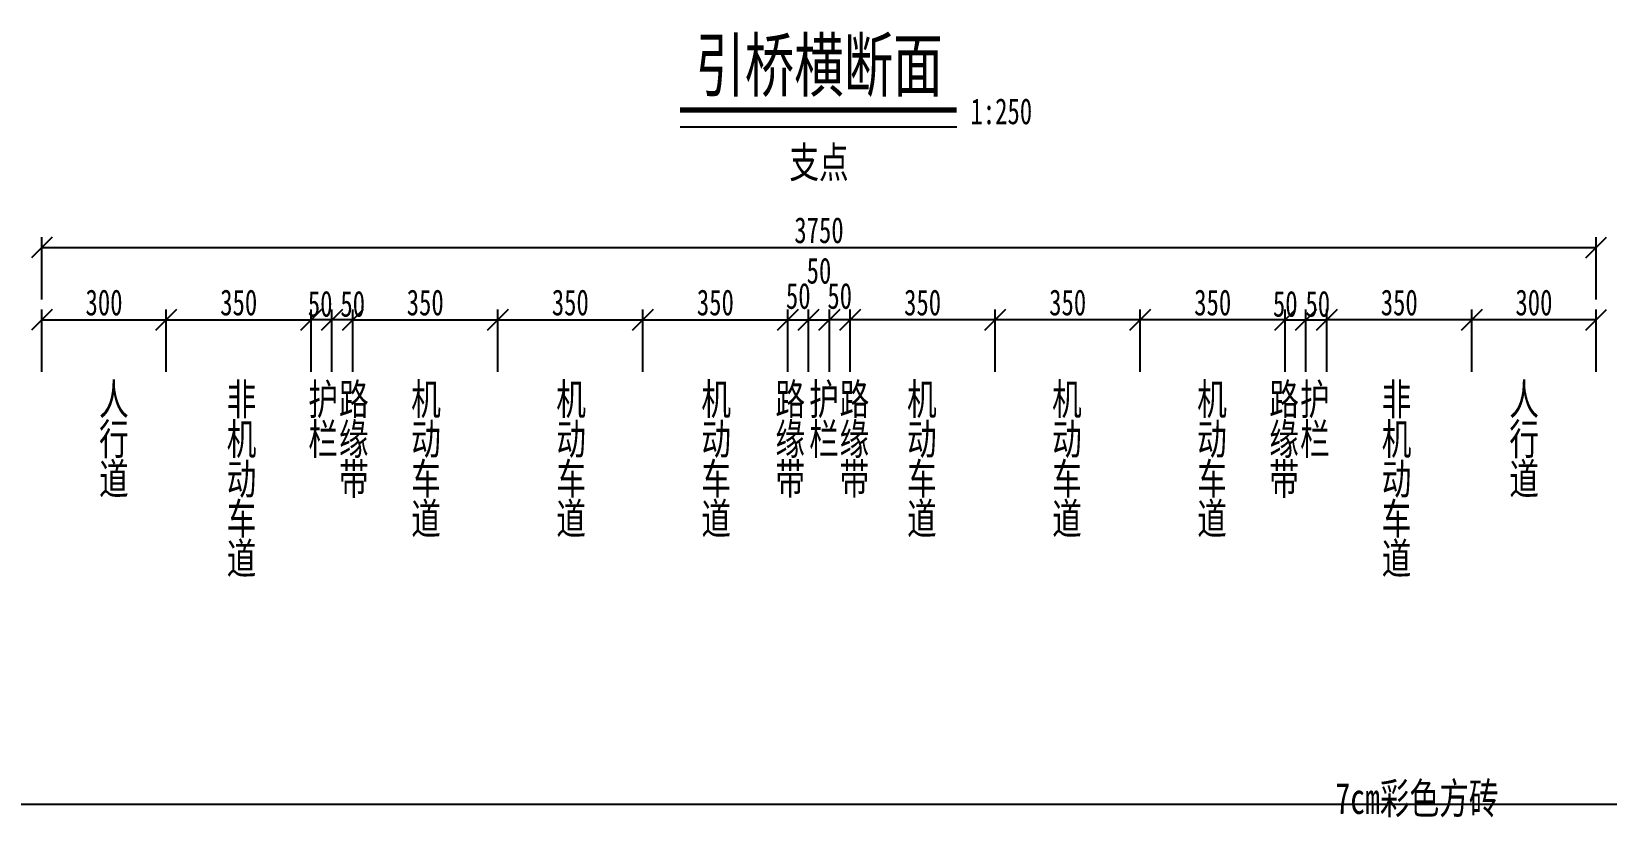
# Model space of a CAD drawing. Extents: x -2611510 to 954358, y -247163 to 181535.
# Drawn here: x 760416 to 798416, y -222324 to -203371 of the extents above; entities that cross this region are included whole.
import ezdxf
from ezdxf.enums import TextEntityAlignment as Align

# ---------------------------------------------------------------- set-up
doc = ezdxf.new("R2010")
doc.units = 0
doc.layers.get('Defpoints').update_dxf_attribs({"color": 8})
doc.layers.add('Dim', color=4, linetype='Continuous')
doc.layers.add('标注', color=3, linetype='Continuous', lineweight=18)
doc.styles.add('fs', font='仿宋_GB2312.TTF', dxfattribs={"width": 0.7})
doc.styles.get("Standard").update_dxf_attribs({"font": '仿宋_GB2312.TTF', "width": 0.7})
doc.dimstyles.new('250-1', dxfattribs={"dimscale": 250, "dimtxt": 2.5, "dimasz": 2, "dimexe": 1, "dimexo": 1, "dimgap": 0, "dimtad": 0, "dimdec": 0, "dimlfac": 0.1, "dimrnd": 0.1, "dimzin": 12, "dimdsep": 46, "dimtxsty": 'Standard', "dimblk": 'OBLIQUE', "dimcen": -1, "dimclrd": 4, "dimclre": 256, "dimclrt": 4, "dimadec": 4, "dimazin": 0, "dimtp": 2, "dimtm": 3, "dimtfac": 0.5, "dimtdec": 0, "dimtmove": 2, "dimatfit": 3, "dimldrblk": 'OBLIQUE', "dimfxl": 5, "dimfxlon": 1, "dimtvp": 0.7, "dimtolj": 1, "dimtzin": 12, "dimarcsym": 0})

# ---------------------------------------------------------------- blocks, each defined once
blk = doc.blocks.new('_Oblique')
at = {"color": 0, "linetype": 'ByBlock', "lineweight": -2}
blk.add_line((-0.5, -0.5), (0.5, 0.5), dxfattribs=at)
blk = doc.blocks.new('*D89')
at = {"layer": 'Defpoints', "color": 0, "transparency": 16777216}
for p in [(787166, -210325), (787166, -212148), (790666, -212148)]:
    blk.add_point(p, dxfattribs=at)
at = {"layer": 'Dim', "lineweight": -2, "transparency": 16777216}
for p, q in [((787166, -211575), (787166, -210075)), ((790666, -211575), (790666, -210075))]:
    blk.add_line(p, q, dxfattribs=at)
at = {"layer": 'Dim', "color": 4, "lineweight": -2, "transparency": 16777216}
blk.add_line((790666, -210325), (787166, -210325), dxfattribs=at)
at = {"layer": 'Dim', "color": 4, "lineweight": -2, "transparency": 16777216, "xscale": 500, "yscale": 500, "zscale": 500, "rotation": 180}
blk.add_blockref('_Oblique', (787166, -210325), dxfattribs=at)
at = {"layer": 'Dim', "color": 4, "lineweight": -2, "transparency": 16777216, "xscale": 500, "yscale": 500, "zscale": 500}
blk.add_blockref('_Oblique', (790666, -210325), dxfattribs=at)
at = {"layer": 'Dim', "color": 4, "transparency": 16777216, "insert": (788916, -209909), "char_height": 625, "attachment_point": 5}
blk.add_mtext('\\A1;350', dxfattribs=at)
blk = doc.blocks.new('*D90')
at = {"layer": 'Defpoints', "color": 0, "transparency": 16777216}
for p in [(783666, -210325), (783666, -212148), (787166, -212148)]:
    blk.add_point(p, dxfattribs=at)
at = {"layer": 'Dim', "lineweight": -2, "transparency": 16777216}
for p, q in [((783666, -211575), (783666, -210075)), ((787166, -211575), (787166, -210075))]:
    blk.add_line(p, q, dxfattribs=at)
at = {"layer": 'Dim', "color": 4, "lineweight": -2, "transparency": 16777216}
blk.add_line((787166, -210325), (783666, -210325), dxfattribs=at)
at = {"layer": 'Dim', "color": 4, "lineweight": -2, "transparency": 16777216, "xscale": 500, "yscale": 500, "zscale": 500, "rotation": 180}
blk.add_blockref('_Oblique', (783666, -210325), dxfattribs=at)
at = {"layer": 'Dim', "color": 4, "lineweight": -2, "transparency": 16777216, "xscale": 500, "yscale": 500, "zscale": 500}
blk.add_blockref('_Oblique', (787166, -210325), dxfattribs=at)
at = {"layer": 'Dim', "color": 4, "transparency": 16777216, "insert": (785416, -209909), "char_height": 625, "attachment_point": 5}
blk.add_mtext('\\A1;350', dxfattribs=at)
blk = doc.blocks.new('*D91')
at = {"layer": 'Defpoints', "color": 0, "transparency": 16777216}
for p in [(767166, -210325), (767166, -211575), (763666, -212148)]:
    blk.add_point(p, dxfattribs=at)
at = {"layer": 'Dim', "lineweight": -2, "transparency": 16777216}
for p, q in [((763666, -211575), (763666, -210075)), ((767166, -211325), (767166, -210075))]:
    blk.add_line(p, q, dxfattribs=at)
at = {"layer": 'Dim', "color": 4, "lineweight": -2, "transparency": 16777216}
blk.add_line((763666, -210325), (767166, -210325), dxfattribs=at)
at = {"layer": 'Dim', "color": 4, "lineweight": -2, "transparency": 16777216, "xscale": 500, "yscale": 500, "zscale": 500, "rotation": 180}
blk.add_blockref('_Oblique', (763666, -210325), dxfattribs=at)
at = {"layer": 'Dim', "color": 4, "lineweight": -2, "transparency": 16777216, "xscale": 500, "yscale": 500, "zscale": 500}
blk.add_blockref('_Oblique', (767166, -210325), dxfattribs=at)
at = {"layer": 'Dim', "color": 4, "transparency": 16777216, "insert": (765416, -209909), "char_height": 625, "attachment_point": 5}
blk.add_mtext('\\A1;350', dxfattribs=at)
blk = doc.blocks.new('*D92')
at = {"layer": 'Defpoints', "color": 0, "transparency": 16777216}
for p in [(771666, -210325), (768166, -212148), (771666, -212148)]:
    blk.add_point(p, dxfattribs=at)
at = {"layer": 'Dim', "lineweight": -2, "transparency": 16777216}
for p, q in [((768166, -211575), (768166, -210075)), ((771666, -211575), (771666, -210075))]:
    blk.add_line(p, q, dxfattribs=at)
at = {"layer": 'Dim', "color": 4, "lineweight": -2, "transparency": 16777216}
blk.add_line((768166, -210325), (771666, -210325), dxfattribs=at)
at = {"layer": 'Dim', "color": 4, "lineweight": -2, "transparency": 16777216, "xscale": 500, "yscale": 500, "zscale": 500, "rotation": 180}
blk.add_blockref('_Oblique', (768166, -210325), dxfattribs=at)
at = {"layer": 'Dim', "color": 4, "lineweight": -2, "transparency": 16777216, "xscale": 500, "yscale": 500, "zscale": 500}
blk.add_blockref('_Oblique', (771666, -210325), dxfattribs=at)
at = {"layer": 'Dim', "color": 4, "transparency": 16777216, "insert": (769916, -209909), "char_height": 625, "attachment_point": 5}
blk.add_mtext('\\A1;350', dxfattribs=at)
blk = doc.blocks.new('*D93')
at = {"layer": 'Defpoints', "color": 0, "transparency": 16777216}
for p in [(780166, -210325), (780166, -212148), (783666, -212148)]:
    blk.add_point(p, dxfattribs=at)
at = {"layer": 'Dim', "lineweight": -2, "transparency": 16777216}
for p, q in [((780166, -211575), (780166, -210075)), ((783666, -211575), (783666, -210075))]:
    blk.add_line(p, q, dxfattribs=at)
at = {"layer": 'Dim', "color": 4, "lineweight": -2, "transparency": 16777216}
blk.add_line((783666, -210325), (780166, -210325), dxfattribs=at)
at = {"layer": 'Dim', "color": 4, "lineweight": -2, "transparency": 16777216, "xscale": 500, "yscale": 500, "zscale": 500, "rotation": 180}
blk.add_blockref('_Oblique', (780166, -210325), dxfattribs=at)
at = {"layer": 'Dim', "color": 4, "lineweight": -2, "transparency": 16777216, "xscale": 500, "yscale": 500, "zscale": 500}
blk.add_blockref('_Oblique', (783666, -210325), dxfattribs=at)
at = {"layer": 'Dim', "color": 4, "transparency": 16777216, "insert": (781916, -209909), "char_height": 625, "attachment_point": 5}
blk.add_mtext('\\A1;350', dxfattribs=at)
blk = doc.blocks.new('*D94')
at = {"layer": 'Defpoints', "color": 0, "transparency": 16777216}
for p in [(778666, -210325), (775166, -212148), (778666, -212148)]:
    blk.add_point(p, dxfattribs=at)
at = {"layer": 'Dim', "lineweight": -2, "transparency": 16777216}
for p, q in [((775166, -211575), (775166, -210075)), ((778666, -211575), (778666, -210075))]:
    blk.add_line(p, q, dxfattribs=at)
at = {"layer": 'Dim', "color": 4, "lineweight": -2, "transparency": 16777216}
blk.add_line((775166, -210325), (778666, -210325), dxfattribs=at)
at = {"layer": 'Dim', "color": 4, "lineweight": -2, "transparency": 16777216, "xscale": 500, "yscale": 500, "zscale": 500, "rotation": 180}
blk.add_blockref('_Oblique', (775166, -210325), dxfattribs=at)
at = {"layer": 'Dim', "color": 4, "lineweight": -2, "transparency": 16777216, "xscale": 500, "yscale": 500, "zscale": 500}
blk.add_blockref('_Oblique', (778666, -210325), dxfattribs=at)
at = {"layer": 'Dim', "color": 4, "transparency": 16777216, "insert": (776916, -209909), "char_height": 625, "attachment_point": 5}
blk.add_mtext('\\A1;350', dxfattribs=at)
blk = doc.blocks.new('*D95')
at = {"layer": 'Defpoints', "color": 0, "transparency": 16777216}
for p in [(779666, -210325), (779666, -212147), (780166, -212147)]:
    blk.add_point(p, dxfattribs=at)
at = {"layer": 'Dim', "lineweight": -2, "transparency": 16777216}
for p, q in [((779666, -211575), (779666, -210075)), ((780166, -211575), (780166, -210075))]:
    blk.add_line(p, q, dxfattribs=at)
at = {"layer": 'Dim', "color": 4, "lineweight": -2, "transparency": 16777216}
blk.add_line((780166, -210325), (779666, -210325), dxfattribs=at)
at = {"layer": 'Dim', "color": 4, "lineweight": -2, "transparency": 16777216, "xscale": 500, "yscale": 500, "zscale": 500, "rotation": 180}
blk.add_blockref('_Oblique', (779666, -210325), dxfattribs=at)
at = {"layer": 'Dim', "color": 4, "lineweight": -2, "transparency": 16777216, "xscale": 500, "yscale": 500, "zscale": 500}
blk.add_blockref('_Oblique', (780166, -210325), dxfattribs=at)
at = {"layer": 'Dim', "color": 4, "transparency": 16777216, "insert": (779916, -209751), "char_height": 625, "attachment_point": 5}
blk.add_mtext('\\A1;50', dxfattribs=at)
blk = doc.blocks.new('*D96')
at = {"layer": 'Defpoints', "color": 0, "transparency": 16777216}
for p in [(779166, -210325), (778666, -212147), (779166, -212147)]:
    blk.add_point(p, dxfattribs=at)
at = {"layer": 'Dim', "lineweight": -2, "transparency": 16777216}
for p, q in [((778666, -211575), (778666, -210075)), ((779166, -211575), (779166, -210075))]:
    blk.add_line(p, q, dxfattribs=at)
at = {"layer": 'Dim', "color": 4, "lineweight": -2, "transparency": 16777216}
blk.add_line((778666, -210325), (779166, -210325), dxfattribs=at)
at = {"layer": 'Dim', "color": 4, "lineweight": -2, "transparency": 16777216, "xscale": 500, "yscale": 500, "zscale": 500, "rotation": 180}
blk.add_blockref('_Oblique', (778666, -210325), dxfattribs=at)
at = {"layer": 'Dim', "color": 4, "lineweight": -2, "transparency": 16777216, "xscale": 500, "yscale": 500, "zscale": 500}
blk.add_blockref('_Oblique', (779166, -210325), dxfattribs=at)
at = {"layer": 'Dim', "color": 4, "transparency": 16777216, "insert": (778916, -209751), "char_height": 625, "attachment_point": 5}
blk.add_mtext('\\A1;50', dxfattribs=at)
blk = doc.blocks.new('*D97')
at = {"layer": 'Defpoints', "color": 0, "transparency": 16777216}
for p in [(779666, -210325), (779166, -212147), (779666, -212147)]:
    blk.add_point(p, dxfattribs=at)
at = {"layer": 'Dim', "lineweight": -2, "transparency": 16777216}
for p, q in [((779166, -211575), (779166, -210075)), ((779666, -211575), (779666, -210075))]:
    blk.add_line(p, q, dxfattribs=at)
at = {"layer": 'Dim', "color": 4, "lineweight": -2, "transparency": 16777216}
blk.add_line((779166, -210325), (779666, -210325), dxfattribs=at)
at = {"layer": 'Dim', "color": 4, "lineweight": -2, "transparency": 16777216, "xscale": 500, "yscale": 500, "zscale": 500, "rotation": 180}
blk.add_blockref('_Oblique', (779166, -210325), dxfattribs=at)
at = {"layer": 'Dim', "color": 4, "lineweight": -2, "transparency": 16777216, "xscale": 500, "yscale": 500, "zscale": 500}
blk.add_blockref('_Oblique', (779666, -210325), dxfattribs=at)
at = {"layer": 'Dim', "color": 4, "transparency": 16777216, "insert": (779416, -209143), "char_height": 625, "attachment_point": 5}
blk.add_mtext('\\A1;50', dxfattribs=at)
blk = doc.blocks.new('*D98')
at = {"layer": 'Defpoints', "color": 0, "transparency": 16777216}
for p in [(775166, -210325), (771666, -212148), (775166, -212148)]:
    blk.add_point(p, dxfattribs=at)
at = {"layer": 'Dim', "lineweight": -2, "transparency": 16777216}
for p, q in [((771666, -211575), (771666, -210075)), ((775166, -211575), (775166, -210075))]:
    blk.add_line(p, q, dxfattribs=at)
at = {"layer": 'Dim', "color": 4, "lineweight": -2, "transparency": 16777216}
blk.add_line((771666, -210325), (775166, -210325), dxfattribs=at)
at = {"layer": 'Dim', "color": 4, "lineweight": -2, "transparency": 16777216, "xscale": 500, "yscale": 500, "zscale": 500, "rotation": 180}
blk.add_blockref('_Oblique', (771666, -210325), dxfattribs=at)
at = {"layer": 'Dim', "color": 4, "lineweight": -2, "transparency": 16777216, "xscale": 500, "yscale": 500, "zscale": 500}
blk.add_blockref('_Oblique', (775166, -210325), dxfattribs=at)
at = {"layer": 'Dim', "color": 4, "transparency": 16777216, "insert": (773416, -209909), "char_height": 625, "attachment_point": 5}
blk.add_mtext('\\A1;350', dxfattribs=at)
blk = doc.blocks.new('*D99')
at = {"layer": 'Defpoints', "color": 0, "transparency": 16777216}
for p in [(767666, -210325), (767666, -212148), (768166, -212148)]:
    blk.add_point(p, dxfattribs=at)
at = {"layer": 'Dim', "lineweight": -2, "transparency": 16777216}
for p, q in [((767666, -211575), (767666, -210075)), ((768166, -211575), (768166, -210075))]:
    blk.add_line(p, q, dxfattribs=at)
at = {"layer": 'Dim', "color": 4, "lineweight": -2, "transparency": 16777216}
blk.add_line((768166, -210325), (767666, -210325), dxfattribs=at)
at = {"layer": 'Dim', "color": 4, "lineweight": -2, "transparency": 16777216, "xscale": 500, "yscale": 500, "zscale": 500, "rotation": 180}
blk.add_blockref('_Oblique', (767666, -210325), dxfattribs=at)
at = {"layer": 'Dim', "color": 4, "lineweight": -2, "transparency": 16777216, "xscale": 500, "yscale": 500, "zscale": 500}
blk.add_blockref('_Oblique', (768166, -210325), dxfattribs=at)
at = {"layer": 'Dim', "color": 4, "transparency": 16777216, "insert": (768166, -209941), "char_height": 625, "attachment_point": 5}
blk.add_mtext('\\A1;50', dxfattribs=at)
blk = doc.blocks.new('*D100')
at = {"layer": 'Defpoints', "color": 0, "transparency": 16777216}
for p in [(767166, -210325), (767166, -212148), (767666, -212148)]:
    blk.add_point(p, dxfattribs=at)
at = {"layer": 'Dim', "lineweight": -2, "transparency": 16777216}
for p, q in [((767166, -211575), (767166, -210075)), ((767666, -211575), (767666, -210075))]:
    blk.add_line(p, q, dxfattribs=at)
at = {"layer": 'Dim', "color": 4, "lineweight": -2, "transparency": 16777216}
blk.add_line((767666, -210325), (767166, -210325), dxfattribs=at)
at = {"layer": 'Dim', "color": 4, "lineweight": -2, "transparency": 16777216, "xscale": 500, "yscale": 500, "zscale": 500, "rotation": 180}
blk.add_blockref('_Oblique', (767166, -210325), dxfattribs=at)
at = {"layer": 'Dim', "color": 4, "lineweight": -2, "transparency": 16777216, "xscale": 500, "yscale": 500, "zscale": 500}
blk.add_blockref('_Oblique', (767666, -210325), dxfattribs=at)
at = {"layer": 'Dim', "color": 4, "transparency": 16777216, "insert": (767381, -209941), "char_height": 625, "attachment_point": 5}
blk.add_mtext('\\A1;50', dxfattribs=at)
blk = doc.blocks.new('*D101')
at = {"layer": 'Defpoints', "color": 0, "transparency": 16777216}
for p in [(763666, -210325), (760666, -212149), (763666, -212149)]:
    blk.add_point(p, dxfattribs=at)
at = {"layer": 'Dim', "lineweight": -2, "transparency": 16777216}
for p, q in [((760666, -211575), (760666, -210075)), ((763666, -211575), (763666, -210075))]:
    blk.add_line(p, q, dxfattribs=at)
at = {"layer": 'Dim', "color": 4, "lineweight": -2, "transparency": 16777216}
blk.add_line((760666, -210325), (763666, -210325), dxfattribs=at)
at = {"layer": 'Dim', "color": 4, "lineweight": -2, "transparency": 16777216, "xscale": 500, "yscale": 500, "zscale": 500, "rotation": 180}
blk.add_blockref('_Oblique', (760666, -210325), dxfattribs=at)
at = {"layer": 'Dim', "color": 4, "lineweight": -2, "transparency": 16777216, "xscale": 500, "yscale": 500, "zscale": 500}
blk.add_blockref('_Oblique', (763666, -210325), dxfattribs=at)
at = {"layer": 'Dim', "color": 4, "transparency": 16777216, "insert": (762166, -209909), "char_height": 625, "attachment_point": 5}
blk.add_mtext('\\A1;300', dxfattribs=at)
blk = doc.blocks.new('*D121')
at = {"layer": 'Defpoints', "color": 0, "transparency": 16777216}
for p in [(791666, -210325), (791666, -211575), (795166, -212148)]:
    blk.add_point(p, dxfattribs=at)
at = {"layer": 'Dim', "lineweight": -2, "transparency": 16777216}
for p, q in [((791666, -211325), (791666, -210075)), ((795166, -211575), (795166, -210075))]:
    blk.add_line(p, q, dxfattribs=at)
at = {"layer": 'Dim', "color": 4, "lineweight": -2, "transparency": 16777216}
blk.add_line((795166, -210325), (791666, -210325), dxfattribs=at)
at = {"layer": 'Dim', "color": 4, "lineweight": -2, "transparency": 16777216, "xscale": 500, "yscale": 500, "zscale": 500, "rotation": 180}
blk.add_blockref('_Oblique', (791666, -210325), dxfattribs=at)
at = {"layer": 'Dim', "color": 4, "lineweight": -2, "transparency": 16777216, "xscale": 500, "yscale": 500, "zscale": 500}
blk.add_blockref('_Oblique', (795166, -210325), dxfattribs=at)
at = {"layer": 'Dim', "color": 4, "transparency": 16777216, "insert": (793416, -209909), "char_height": 625, "attachment_point": 5}
blk.add_mtext('\\A1;350', dxfattribs=at)
blk = doc.blocks.new('*D122')
at = {"layer": 'Defpoints', "color": 0, "transparency": 16777216}
for p in [(791166, -210325), (790666, -212148), (791166, -212148)]:
    blk.add_point(p, dxfattribs=at)
at = {"layer": 'Dim', "lineweight": -2, "transparency": 16777216}
for p, q in [((790666, -211575), (790666, -210075)), ((791166, -211575), (791166, -210075))]:
    blk.add_line(p, q, dxfattribs=at)
at = {"layer": 'Dim', "color": 4, "lineweight": -2, "transparency": 16777216}
blk.add_line((790666, -210325), (791166, -210325), dxfattribs=at)
at = {"layer": 'Dim', "color": 4, "lineweight": -2, "transparency": 16777216, "xscale": 500, "yscale": 500, "zscale": 500, "rotation": 180}
blk.add_blockref('_Oblique', (790666, -210325), dxfattribs=at)
at = {"layer": 'Dim', "color": 4, "lineweight": -2, "transparency": 16777216, "xscale": 500, "yscale": 500, "zscale": 500}
blk.add_blockref('_Oblique', (791166, -210325), dxfattribs=at)
at = {"layer": 'Dim', "color": 4, "transparency": 16777216, "insert": (790666, -209941), "char_height": 625, "attachment_point": 5}
blk.add_mtext('\\A1;50', dxfattribs=at)
blk = doc.blocks.new('*D123')
at = {"layer": 'Defpoints', "color": 0, "transparency": 16777216}
for p in [(791666, -210325), (791166, -212148), (791666, -212148)]:
    blk.add_point(p, dxfattribs=at)
at = {"layer": 'Dim', "lineweight": -2, "transparency": 16777216}
for p, q in [((791166, -211575), (791166, -210075)), ((791666, -211575), (791666, -210075))]:
    blk.add_line(p, q, dxfattribs=at)
at = {"layer": 'Dim', "color": 4, "lineweight": -2, "transparency": 16777216}
blk.add_line((791166, -210325), (791666, -210325), dxfattribs=at)
at = {"layer": 'Dim', "color": 4, "lineweight": -2, "transparency": 16777216, "xscale": 500, "yscale": 500, "zscale": 500, "rotation": 180}
blk.add_blockref('_Oblique', (791166, -210325), dxfattribs=at)
at = {"layer": 'Dim', "color": 4, "lineweight": -2, "transparency": 16777216, "xscale": 500, "yscale": 500, "zscale": 500}
blk.add_blockref('_Oblique', (791666, -210325), dxfattribs=at)
at = {"layer": 'Dim', "color": 4, "transparency": 16777216, "insert": (791451, -209941), "char_height": 625, "attachment_point": 5}
blk.add_mtext('\\A1;50', dxfattribs=at)
blk = doc.blocks.new('*D124')
at = {"layer": 'Defpoints', "color": 0, "transparency": 16777216}
for p in [(795166, -210325), (795166, -212149), (798166, -212149)]:
    blk.add_point(p, dxfattribs=at)
at = {"layer": 'Dim', "lineweight": -2, "transparency": 16777216}
for p, q in [((795166, -211575), (795166, -210075)), ((798166, -211575), (798166, -210075))]:
    blk.add_line(p, q, dxfattribs=at)
at = {"layer": 'Dim', "color": 4, "lineweight": -2, "transparency": 16777216}
blk.add_line((798166, -210325), (795166, -210325), dxfattribs=at)
at = {"layer": 'Dim', "color": 4, "lineweight": -2, "transparency": 16777216, "xscale": 500, "yscale": 500, "zscale": 500, "rotation": 180}
blk.add_blockref('_Oblique', (795166, -210325), dxfattribs=at)
at = {"layer": 'Dim', "color": 4, "lineweight": -2, "transparency": 16777216, "xscale": 500, "yscale": 500, "zscale": 500}
blk.add_blockref('_Oblique', (798166, -210325), dxfattribs=at)
at = {"layer": 'Dim', "color": 4, "transparency": 16777216, "insert": (796666, -209909), "char_height": 625, "attachment_point": 5}
blk.add_mtext('\\A1;300', dxfattribs=at)
blk = doc.blocks.new('*D125')
at = {"layer": 'Defpoints', "color": 0, "transparency": 16777216}
for p in [(798166, -208582), (760666, -212149), (798166, -215949)]:
    blk.add_point(p, dxfattribs=at)
at = {"layer": 'Dim', "lineweight": -2, "transparency": 16777216}
for p, q in [((760666, -209832), (760666, -208332)), ((798166, -209832), (798166, -208332))]:
    blk.add_line(p, q, dxfattribs=at)
at = {"layer": 'Dim', "color": 4, "lineweight": -2, "transparency": 16777216}
blk.add_line((760666, -208582), (798166, -208582), dxfattribs=at)
at = {"layer": 'Dim', "color": 4, "lineweight": -2, "transparency": 16777216, "xscale": 500, "yscale": 500, "zscale": 500, "rotation": 180}
blk.add_blockref('_Oblique', (760666, -208582), dxfattribs=at)
at = {"layer": 'Dim', "color": 4, "lineweight": -2, "transparency": 16777216, "xscale": 500, "yscale": 500, "zscale": 500}
blk.add_blockref('_Oblique', (798166, -208582), dxfattribs=at)
at = {"layer": 'Dim', "color": 4, "transparency": 16777216, "insert": (779416, -208166), "char_height": 625, "attachment_point": 5}
blk.add_mtext('\\A1;3750', dxfattribs=at)

msp = doc.modelspace()

# ---------------------------------------------------------------- linework, layer by layer
at = {"color": 1}
msp.add_xline((425959.9, -221999.8), (1, 0), dxfattribs=at)
at = {"layer": 'Dim'}
msp.add_line((776064.6, -205670.8), (782739.6, -205670.8), dxfattribs=at)
at = {"layer": 'Dim', "const_width": 125, "elevation": 0}
msp.add_lwpolyline([(776064.6, -205264.6), (782739.6, -205264.6)], dxfattribs=at)

# ---------------------------------------------------------------- texts
at = {"width": 0.7}
msp.add_text('引桥横断面', height=1250, dxfattribs=at).set_placement((779416.3, -204807.1), align=Align.CENTER)
msp.add_text('1:250', height=625, dxfattribs=at).set_placement((783071, -205606.6))
at = {"layer": '标注', "color": 7, "style": 'fs', "width": 0.7}
msp.add_text('支点', height=750, rotation=360, dxfattribs=at).set_placement((779416.3, -206901.6), align=Align.CENTER)
msp.add_text('7cm彩色方砖', height=750, rotation=0, dxfattribs=at).set_placement((791876.8, -222236.6))
at = {"layer": '标注', "color": 7, "char_height": 750, "line_spacing_factor": 0.768, "style": 'fs'}
for s, insert, attachment_point, rotation in [('人\\P行\\P道', (762045.3, -211864.6), 1, 360), ('非\\P机\\P动\\P车\\P道', (765125, -211864.6), 1, 360), ('护\\P栏', (767094.3, -211864.6), 1, 360), ('路\\P缘\\P带', (767835.5, -211864.6), 1, 360), ('机\\P动\\P车\\P道', (769576.6, -211863.5), 1, 360), ('机\\P动\\P车\\P道', (773076.6, -211863.5), 1, 360), ('机\\P动\\P车\\P道', (776576.6, -211863.5), 1, 360), ('路\\P缘\\P带', (778364.6, -211862.4), 1, 360), ('护\\P栏', (779179.3, -211862.4), 1, 360), ('路\\P缘\\P带', (780629.1, -211862.4), 3, 0), ('机\\P动\\P车\\P道', (782256.1, -211863.5), 3, 0), ('机\\P动\\P车\\P道', (785756.1, -211863.5), 3, 0), ('机\\P动\\P车\\P道', (789256.1, -211863.5), 3, 0), ('路\\P缘\\P带', (790997.1, -211864.6), 3, 0), ('护\\P栏', (791738.3, -211864.6), 3, 0), ('非\\P机\\P动\\P车\\P道', (793707.6, -211864.6), 3, 0), ('人\\P行\\P道', (796787.4, -211864.6), 3, 0)]:
    msp.add_mtext(s, dxfattribs=dict(at, insert=insert, attachment_point=attachment_point, rotation=rotation))

# ---------------------------------------------------------------- dimensions: what is measured, and where the dimension line sits
at = {"layer": 'Dim'}
for base, p1, p2, picture, middle in [((798166.3, -208581.9), (760666.3, -212149.2), (798166.3, -215949.3), '*D125', (779416.3, -208165.7)), ((763666.3, -210325.1), (760666.3, -212149.2), (763666.3, -212149.2), '*D101', (762166.3, -209908.9)), ((767166.3, -210325.1), (763666.3, -212148.1), (767166.3, -211575.1), '*D91', (765416.3, -209908.9)), ((771666.3, -210325.1), (768166.3, -212148.1), (771666.3, -212148.1), '*D92', (769916.3, -209908.9)), ((775166.3, -210325.1), (771666.3, -212148.1), (775166.3, -212148.1), '*D98', (773416.3, -209908.9)), ((778666.3, -210325.1), (775166.3, -212148.1), (778666.3, -212148.1), '*D94', (776916.3, -209908.9))]:
    dim = msp.add_linear_dim(base=base, p1=p1, p2=p2, dimstyle='250-1', override={"dimblk": 'Oblique'}, dxfattribs=at)
    dim.commit()
    dim.dimension.update_dxf_attribs({"geometry": picture, "text_midpoint": middle})
for base, p1, p2, picture, middle in [((779666.3, -210325.1), (779166.3, -212147), (779666.3, -212147), '*D97', (779416.3, -209143.3)), ((779166.3, -210325.1), (778666.3, -212147), (779166.3, -212147), '*D96', (778916.3, -209750.7)), ((791166.3, -210325.1), (790666.3, -212148.1), (791166.3, -212148.1), '*D122', (790666.3, -209940.8)), ((791666.3, -210325.1), (791166.3, -212148.1), (791666.3, -212148.1), '*D123', (791451.3, -209940.8))]:
    dim = msp.add_linear_dim(base=base, p1=p1, p2=p2, dimstyle='250-1', override={"dimblk": 'Oblique'}, dxfattribs=at)
    dim.commit()
    dim.dimension.update_dxf_attribs({"geometry": picture, "text_midpoint": middle, "dimtype": 160})
for base, p1, p2, picture, middle in [((779666.3, -210325.1), (780166.3, -212147), (779666.3, -212147), '*D95', (779916.3, -209750.7)), ((767166.3, -210325.1), (767666.3, -212148.1), (767166.3, -212148.1), '*D100', (767381.3, -209940.8)), ((767666.3, -210325.1), (768166.3, -212148.1), (767666.3, -212148.1), '*D99', (768166.3, -209940.8))]:
    dim = msp.add_linear_dim(base=base, p1=p1, p2=p2, angle=180, dimstyle='250-1', override={"dimblk": 'Oblique'}, dxfattribs=at)
    dim.commit()
    dim.dimension.update_dxf_attribs({"geometry": picture, "text_midpoint": middle, "dimtype": 160})
for base, p1, p2, picture, middle in [((780166.3, -210325.1), (783666.3, -212148.1), (780166.3, -212148.1), '*D93', (781916.3, -209908.9)), ((783666.3, -210325.1), (787166.3, -212148.1), (783666.3, -212148.1), '*D90', (785416.3, -209908.9)), ((787166.3, -210325.1), (790666.3, -212148.1), (787166.3, -212148.1), '*D89', (788916.3, -209908.9)), ((791666.3, -210325.1), (795166.3, -212148.1), (791666.3, -211575.1), '*D121', (793416.3, -209908.9)), ((795166.3, -210325.1), (798166.3, -212149.2), (795166.3, -212149.2), '*D124', (796666.3, -209908.9))]:
    dim = msp.add_linear_dim(base=base, p1=p1, p2=p2, angle=180, dimstyle='250-1', override={"dimblk": 'Oblique'}, dxfattribs=at)
    dim.commit()
    dim.dimension.update_dxf_attribs({"geometry": picture, "text_midpoint": middle})

doc.saveas('drawing.dxf')
